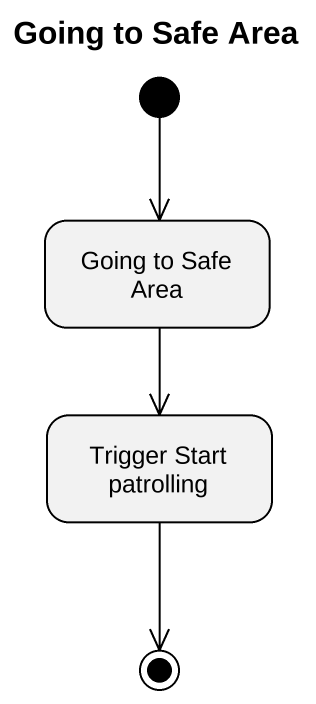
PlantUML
@startuml
title Going to Safe Area
hide empty description
state "Going to Safe Area" as Going_to_Safe_Area
state "Trigger Start patrolling" as Trigger_Start_patrolling
[*] --> Going_to_Safe_Area
Going_to_Safe_Area --> Trigger_Start_patrolling
Trigger_Start_patrolling --> [*]
@enduml
